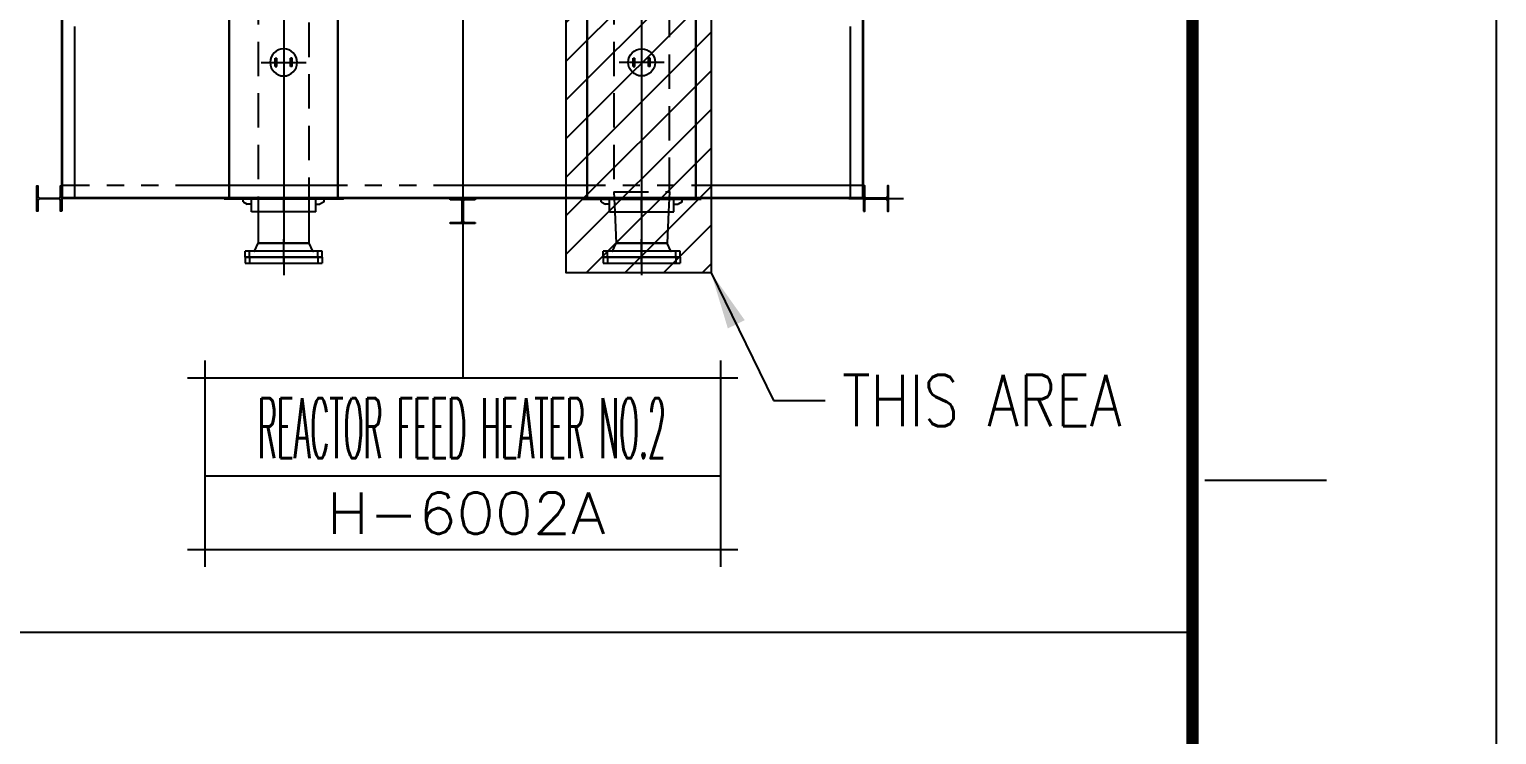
# Model space of a CAD drawing. Header units: millimetres. Extents: x 0 to 232280, y -26939 to 23794.
# Drawn here: x 48829 to 51389, y 6468 to 7699 of the extents above; entities that cross this region are included whole.
import ezdxf
from ezdxf.enums import TextEntityAlignment as Align

# ---------------------------------------------------------------- set-up
doc = ezdxf.new("R2010")
doc.units = ezdxf.units.MM
doc.header["$LTSCALE"] = 30
for name, pattern in [('JNK-CENTER', [34, 30, -1.5, 1, -1.5]), ('JNK-HIDDEN', [3, 2, -1]), ('JNK-PHANTOM', [15, 10, -1, 1, -1, 1, -1])]:
    doc.linetypes.add(name, pattern=pattern)
for name, color, linetype in [('CEN-R', 1, 'JNK-CENTER'), ('CON-C', 4, 'Continuous'), ('CON-G', 3, 'Continuous'), ('CON-W', 7, 'Continuous'), ('Dim-W', 7, 'Continuous'), ('HID-Y', 2, 'JNK-HIDDEN'), ('LOGO-FRAME', 7, 'Continuous'), ('PHA-M', 6, 'JNK-PHANTOM'), ('STL-OBJT', 7, 'Continuous')]:
    doc.layers.add(name, color=color, linetype=linetype)
doc.layers.add('CONT-G', color=3, linetype='Continuous', lineweight=25)
doc.styles.add('SIMPLEX', font='simplex.shx', dxfattribs={"width": 0.8})
doc.dimstyles.new('DIM40x4', dxfattribs={"dimscale": 40, "dimtxt": 2.5, "dimasz": 2.5, "dimexe": 1, "dimexo": 1, "dimgap": 1, "dimtad": 1, "dimdec": 1, "dimlfac": 0.25, "dimdsep": 46, "dimtxsty": 'SIMPLEX', "dimcen": 2.5, "dimclrd": 7, "dimclre": 7, "dimclrt": 2, "dimadec": 1, "dimazin": 2, "dimtfac": 1, "dimtdec": 1, "dimtmove": 2, "dimatfit": 3, "dimfxl": 1, "dimtfill": 1, "dimtolj": 1, "dimtzin": 0, "dimarcsym": 1})

# ---------------------------------------------------------------- blocks, each defined once
blk = doc.blocks.new('TITLE')
at = {"color": 7}
for p, q in [((841, 0), (841, 594.8536585365848)), ((824.0243902439049, 230.4085365853655), (831.0975609756047, 230.4085365853655))]:
    blk.add_line(p, q, dxfattribs=at)
at = {"color": 7, "const_width": 0.7073170731707307}
blk.add_lwpolyline([(823.3170731707312, 17.3292682926829), (823.3170731707312, 577.1707317073162)], dxfattribs=at)
blk = doc.blocks.new("24'' FLG")
at = {"layer": 'CEN-R'}
for p, q in [((2.159207360818982e-05, -228.0158282965422), (2.159207360818982e-05, 47.61562371253967)), ((-406.3999784079497, -171.3000000000466), (-406.3999784079497, -95.30000000004657)), ((-406.3999784079497, -165.2999999949243), (-406.3999784079497, -241.2999999949243)), ((2.159207360818982e-05, -168.2999999949243), (2.159207360818982e-05, -384.2156237075105)), ((406.4000215919805, -171.3000000000466), (406.4000215919805, -95.30000000004657)), ((406.4000215919805, -165.2999999949243), (406.4000215919805, -241.2999999949243))]:
    blk.add_line(p, q, dxfattribs=at)
at = {"layer": 'CON-G'}
for p, q in [((-349.6330796280527, -95.71917691337876), (-304.6999910394079, 0)), ((304.6999910394079, 0), (-304.6999910394079, 0)), ((349.6331228121999, -95.71917691337876), (304.6999910394079, 0)), ((457.5000215920736, -98.30000000004657), (-457.4999784079264, -98.30000000004657)), ((-457.4999784079264, -166.6999999999534), (-457.4999784079264, -98.30000000004657)), ((457.5000215920736, -166.6999999999534), (-457.4999784079264, -166.6999999999534)), ((-457.4999784079264, -169.8999999950174), (-457.4999784079264, -238.2999999949243)), ((-457.4999784079264, -169.8999999950174), (457.5000215920736, -169.8999999950174)), ((-346.0999784080195, -168.3000000000466), (-346.0999784080195, -166.6999999999534)), ((-346.0999784080195, -168.2999999949243), (-346.0999784080195, -169.8999999950174)), ((-346.0999784080195, -168.2999999949243), (346.1000215920503, -168.2999999949243)), ((346.1000215920503, -168.3000000000466), (-346.0999784080195, -168.3000000000466)), ((346.1000215920503, -168.3000000000466), (346.1000215920503, -166.6999999999534)), ((346.1000215920503, -168.2999999949243), (346.1000215920503, -169.8999999950174)), ((457.5000215920736, -166.6999999999534), (457.5000215920736, -98.30000000004657)), ((457.5000215920736, -169.8999999950174), (457.5000215920736, -238.2999999949243)), ((-457.4999784079264, -238.2999999949243), (457.5000215920736, -238.2999999949243))]:
    blk.add_line(p, q, dxfattribs=at)
for centre, start, end in [((-353.703308119846, -93.80000000004657), 270, 334.7553833153829), ((353.7033513038768, -93.80000000004657), 205.2446166846171, 270)]:
    blk.add_arc(centre, 4.5, start, end, dxfattribs=at)
at = {"layer": 'CONT-G'}
blk.add_line((-304.6999910319573, 0), (304.6999910328886, 0), dxfattribs=at)
blk.add_line((-304.6999910319573, 0), (304.6999910328886, 0), dxfattribs=at)
blk = doc.blocks.new('SPRING SUPPORT BASE')
at = {"layer": 'CEN-R'}
blk.add_line((-269.9166666703532, 0), (269.916666663019, 0), dxfattribs=at)
at = {"layer": 'CONT-G'}
for p, q in [((-100.0000000036671, 50), (-100.0000000036671, -50)), ((-100.0000000036671, 50), (-80.00000000366708, 50)), ((-80.00000000366708, 50), (-80.00000000366708, -50)), ((79.99999999610009, 50), (79.99999999610009, -50)), ((99.99999999633292, 50), (79.99999999633292, 50)), ((99.99999999633292, 50), (99.99999999633292, -50)), ((-100.0000000036671, -50), (-80.00000000366708, -50)), ((99.99999999633292, -50), (79.99999999633292, -50))]:
    blk.add_line(p, q, dxfattribs=at)
blk.add_circle((-3.667082637548447e-09, 0), 161.9500000000116, dxfattribs=at)
blk = doc.blocks.new('A$C751203EC')
at = {"layer": 'CEN-R'}
for p, q in [((-20.39807007508352, 0), (75, 0)), ((0, 20.39807007508352), (0, -20.39807007508352))]:
    blk.add_line(p, q, dxfattribs=at)
at = {"layer": 'CON-G'}
for p, q in [((0, 7.999999999970896), (75, 8)), ((0, -8), (75, -8))]:
    blk.add_line(p, q, dxfattribs=at)
blk.add_arc((0, 0), 7.999999999999545, 90, 270, dxfattribs=at)
blk = doc.blocks.new('6002 HEADERBOX')
at = {"layer": 'CEN-R'}
for p, q in [((8.149072527885437e-10, -163.9999999997963), (-5.820766091346741e-11, 0)), ((-681.2000028562034, -142.0611126171279), (-681.2000028560869, -175.4405818845698)), ((-497.2000057072146, -142.0611126170988), (-497.2000057070982, -175.4405818845407)), ((-375.0000057071447, -142.0611126170697), (-375.0000057070283, -175.4405818845116)), ((-225.0000057071447, -142.0611126170697), (-225.0000057070283, -175.4405818845116)), ((-75.00000570714474, -142.0611126170697), (-75.00000570702832, -175.4405818845116)), ((74.99999429285526, -142.0611126170406), (74.99999429297168, -175.4405818844825)), ((224.9999942928553, -142.0611126170406), (224.9999942929717, -175.4405818844825)), ((347.1999942928087, -142.0611126169533), (347.1999942929251, -175.4405818843952)), ((497.1999942928087, -142.0611126169824), (497.1999942929251, -175.4405818844243)), ((681.1999914400512, -142.0611126169824), (681.1999914401677, -175.4405818844243)), ((-681.2000028562034, -11575.93888738246), (-681.2000028560869, -11542.55941811502)), ((-497.2000057072146, -11575.93888738249), (-497.2000057070982, -11542.55941811505)), ((-375.0000057071447, -11575.93888738252), (-375.0000057070283, -11542.55941811508)), ((-225.0000057071447, -11575.93888738252), (-225.0000057070283, -11542.55941811508)), ((-75.00000570714474, -11575.93888738252), (-75.00000570702832, -11542.55941811508)), ((74.99999429285526, -11575.93888738255), (74.99999429297168, -11542.55941811511)), ((224.9999942928553, -11575.93888738255), (224.9999942929717, -11542.55941811511)), ((347.1999942928087, -11575.93888738264), (347.1999942929251, -11542.5594181152)), ((497.1999942928087, -11575.93888738261), (497.1999942929251, -11542.55941811517)), ((681.1999914400512, -11575.93888738261), (681.1999914401677, -11542.55941811517)), ((8.149072527885437e-10, -11717.99999999959), (-5.820766091346741e-11, -11553.9999999998))]:
    blk.add_line(p, q, dxfattribs=at)
at = {"layer": 'CON-W', "const_width": 19}
for points in [[(-681.2000028541079, -149.9999999999854), (-681.2000028541079, -154.999999999869)], [(-681.2000028539915, -157.999999999869), (-681.2000028539915, -163.999999999869)], [(-497.2000057050027, -149.9999999999854), (-497.2000057050027, -154.9999999998399)], [(-497.2000057050027, -157.9999999998399), (-497.2000057050027, -163.9999999998399)], [(-375.0000057050493, -149.9999999999563), (-375.0000057050493, -154.9999999998108)], [(-375.0000057050493, -157.9999999998108), (-375.0000057050493, -163.9999999998108)], [(-225.0000057050493, -149.9999999999563), (-225.0000057050493, -154.9999999998108)], [(-225.0000057050493, -157.9999999998108), (-225.0000057050493, -163.9999999998108)], [(-75.00000570504926, -149.9999999999272), (-75.00000570504926, -154.9999999997817)], [(-75.00000570504926, -157.9999999997817), (-75.00000570504926, -163.9999999997817)], [(74.99999429495074, -149.9999999999272), (74.99999429495074, -154.9999999997817)], [(74.99999429495074, -157.9999999997817), (74.99999429495074, -163.9999999997817)], [(224.9999942949507, -149.9999999998981), (224.9999942949507, -154.9999999997817)], [(224.9999942949507, -157.9999999997817), (224.9999942949507, -163.9999999997817)], [(347.1999942950206, -149.9999999998399), (347.1999942950206, -154.9999999996944)], [(347.1999942950206, -157.9999999996944), (347.1999942950206, -163.9999999996944)], [(497.1999942950206, -149.999999999869), (497.1999942950206, -154.9999999997235)], [(497.1999942950206, -157.9999999997235), (497.1999942950206, -163.9999999997235)], [(681.1999914421467, -149.999999999869), (681.1999914421467, -154.9999999997235)], [(681.1999914422631, -157.9999999997235), (681.1999914422631, -163.9999999997235)], [(-681.2000028539915, -11559.99999999972), (-681.2000028539915, -11553.99999999972)], [(-497.2000057050027, -11559.99999999975), (-497.2000057050027, -11553.99999999975)], [(-375.0000057050493, -11559.99999999978), (-375.0000057050493, -11553.99999999978)], [(-225.0000057050493, -11559.99999999978), (-225.0000057050493, -11553.99999999978)], [(-75.00000570504926, -11559.99999999981), (-75.00000570504926, -11553.99999999981)], [(74.99999429495074, -11559.99999999981), (74.99999429495074, -11553.99999999981)], [(224.9999942949507, -11559.99999999981), (224.9999942949507, -11553.99999999981)], [(347.1999942950206, -11559.9999999999), (347.1999942950206, -11553.9999999999)], [(497.1999942950206, -11559.99999999987), (497.1999942950206, -11553.99999999987)], [(681.1999914422631, -11559.99999999987), (681.1999914422631, -11553.99999999987)], [(-681.2000028541079, -11567.99999999961), (-681.2000028541079, -11562.99999999972)], [(-497.2000057050027, -11567.99999999961), (-497.2000057050027, -11562.99999999975)], [(-375.0000057050493, -11567.99999999964), (-375.0000057050493, -11562.99999999978)], [(-225.0000057050493, -11567.99999999964), (-225.0000057050493, -11562.99999999978)], [(-75.00000570504926, -11567.99999999967), (-75.00000570504926, -11562.99999999981)], [(74.99999429495074, -11567.99999999967), (74.99999429495074, -11562.99999999981)], [(224.9999942949507, -11567.99999999969), (224.9999942949507, -11562.99999999981)], [(347.1999942950206, -11567.99999999975), (347.1999942950206, -11562.9999999999)], [(497.1999942950206, -11567.99999999972), (497.1999942950206, -11562.99999999987)], [(681.1999914421467, -11567.99999999972), (681.1999914421467, -11562.99999999987)]]:
    blk.add_lwpolyline(points, dxfattribs=at)
at = {"layer": 'CONT-G'}
for p, q in [((382.5999999986961, -1.455191522836685e-11), (-384.6000000011409, 1.455191522836685e-11)), ((-384.6000000011409, 1.455191522836685e-11), (-384.6000000011409, -149.9999999999854)), ((-711.2000028539915, -157.999999999869), (711.1999914401677, -157.9999999997235)), ((-711.2000028539915, -157.999999999869), (-711.2000028539915, -163.999999999869)), ((-711.2000028539915, -163.999999999869), (711.1999914401677, -163.9999999997235)), ((-650.0000171190477, -11559.99999999987), (-650.0000171190477, -163.9999999998618)), ((-645.0000171190477, -11559.99999999987), (-645.0000171190477, -163.9999999998618)), ((-484.6000000012573, -119.9999999999854), (-434.6000000012573, -89.99999999998545)), ((-484.6000000012573, -119.9999999999854), (-484.6000000012573, -149.9999999999563)), ((-384.6000000011409, -89.99999999998545), (-434.6000000012573, -89.99999999998545)), ((382.5999999986961, -1.455191522836685e-11), (382.5999999986961, -150.0000000000146)), ((382.5999999986961, -90.00000000004366), (432.5999999988126, -90.00000000001455)), ((482.5999999988126, -120.0000000000146), (432.5999999988126, -90.00000000001455)), ((482.5999999988126, -119.9999999999854), (482.5999999988126, -149.9999999999854)), ((645.0000057052239, -11559.99999999987), (645.0000057052239, -163.9999999997308)), ((650.0000057052239, -11559.99999999987), (650.0000057052239, -163.9999999997308)), ((-711.2000028539915, -11553.99999999972), (711.1999914401677, -11553.99999999987)), ((-711.2000028539915, -11559.99999999972), (711.1999914401677, -11559.99999999987)), ((650.0000057052239, -11559.99999999987), (-650.0000171190477, -11559.99999999987)), ((-484.6000000012573, -11597.99999999961), (-484.6000000012573, -11567.99999999964)), ((-484.6000000012573, -11597.99999999961), (-434.6000000012573, -11627.99999999961)), ((-384.6000000011409, -11627.99999999961), (-434.6000000012573, -11627.99999999961)), ((-384.6000000011409, -11717.99999999961), (-384.6000000011409, -11567.99999999961)), ((382.5999999986961, -11717.99999999958), (-384.6000000011409, -11717.99999999961)), ((382.5999999986961, -11717.99999999958), (382.5999999986961, -11567.99999999958)), ((382.5999999986961, -11627.99999999955), (432.5999999988126, -11627.99999999958)), ((482.5999999988126, -11597.99999999958), (432.5999999988126, -11627.99999999958)), ((482.5999999988126, -11597.99999999961), (482.5999999988126, -11567.99999999961))]:
    blk.add_line(p, q, dxfattribs=at)
for points in [[(-711.2000028539915, -149.9999999999854), (-711.2000028539915, -154.999999999869), (711.1999914401677, -154.9999999998399), (711.1999914401677, -149.9999999999854)], [(-711.2000028539915, -11567.99999999961), (-711.2000028539915, -11562.99999999972), (711.1999914401677, -11562.99999999975), (711.1999914401677, -11567.99999999961)]]:
    blk.add_lwpolyline(points, close=True, dxfattribs=at)
at = {"layer": 'Dim-W'}
for p, q in [((711.1999914401677, -157.9999999997235), (711.1999914401677, -163.9999999997235)), ((711.1999914401677, -11559.99999999987), (711.1999914401677, -11553.99999999987))]:
    blk.add_line(p, q, dxfattribs=at)
at = {"layer": 'STL-OBJT', "extrusion": (0, 0, -1), "zscale": -1, "rotation": 270}
blk.add_blockref('A$C751203EC', (350.0000057070283, -75.00000000007276), dxfattribs=at)
at = {"layer": 'STL-OBJT', "rotation": 270}
blk.add_blockref('A$C751203EC', (349.9999942930881, -74.99999999998545), dxfattribs=at)
blk = doc.blocks.new('NAMETAG')
at = {"layer": 'CON-W'}
for p, q in [((-15.00000000000003, 1), (-15.00000000000003, -11)), ((14.99999999999997, 1), (14.99999999999997, -11)), ((-15.99999999999997, 0), (15.99999999999997, 0)), ((-15.00000000000003, -5.7), (14.99999999999997, -5.7)), ((-15.99999999999997, -9.999999999999943), (15.99999999999997, -9.999999999999886))]:
    blk.add_line(p, q, dxfattribs=at)
at = {"layer": 'CON-C', "style": 'SIMPLEX', "width": 0.8}
blk.add_attdef('HEATER', text='', height=3.5, dxfattribs=at).set_placement((-0.04, -4.68), align=Align.CENTER)
at = {"layer": 'CON-G', "style": 'SIMPLEX', "width": 0.9926348547717845}
blk.add_attdef('NO.\\H-0000-0', text='', height=2.4, dxfattribs=at).set_placement((-13.7, -9.08), (13.64, -9.08), align=Align.FIT)

msp = doc.modelspace()

# ---------------------------------------------------------------- hatches: boundary and pattern name
at = {"layer": 'Dim-W'}
h = msp.add_hatch(dxfattribs=at)
h.set_pattern_fill('ANSI31', color=256, scale=15)
h.set_pattern_definition([(45, (23244.17896768394, 586.219920176183), (-33.67596045400932, 33.67596045400933), [])])
h.paths.add_polyline_path([(50018.60011489522, 9189.679058678317), (49765.90629202309, 9189.679058678317), (49765.90629202309, 7274.019851178673), (50018.60011489522, 7274.019851178673)])

# ---------------------------------------------------------------- linework, layer by layer
msp.add_lwpolyline([(49765.90629202309, 9189.679058678317), (50018.60011489522, 9189.679058678317), (50018.60011489522, 7274.019851178673), (49765.90629202309, 7274.019851178673)], close=True)
at = {"layer": 'CEN-R'}
for p, q in [((49272.95522819631, 8127.393607986598), (49272.95522819631, 7325.98748298614)), ((49585.19897819346, 8127.393607986887), (49585.19897819345, 7284.623757716141)), ((49585.19897819346, 8127.393607986885), (49585.19897819346, 7284.623757716141)), ((49897.44272819605, 8127.393607987173), (49897.442728197, 7269.795948018169)), ((49173.3297277786, 7401.41754570643), (49173.32972777861, 7406.299293086795)), ((49200.23972736164, 7401.417545706427), (49200.23972736165, 7406.299293086791)), ((49218.11147736164, 7401.417545706423), (49218.11147736167, 7406.299293086786)), ((49240.04897736164, 7401.417545706423), (49240.04897736167, 7406.299293086786)), ((49261.98647736164, 7401.417545706423), (49261.98647736167, 7406.299293086786)), ((49272.95522819643, 7380.641107986177), (49272.95522819631, 7404.626107986147)), ((49283.92397736164, 7401.417545706419), (49283.92397736167, 7406.299293086782)), ((49305.86147736164, 7401.417545706419), (49305.86147736167, 7406.299293086782)), ((49323.73322736163, 7401.417545706407), (49323.73322736166, 7406.299293086769)), ((49345.67072736163, 7401.41754570641), (49345.67072736166, 7406.299293086773)), ((49372.58072694442, 7401.41754570641), (49372.58072694444, 7406.299293086773)), ((49585.19897819345, 7284.623757716141), (49585.19897819353, 7090.991425448628))]:
    msp.add_line(p, q, dxfattribs=at)
at = {"layer": 'CEN-R', "ltscale": 0.5}
for p, q in [((49585.19897819346, 7429.403947449331), (49585.19897819346, 7334.218268522392)), ((50258.61863873108, 7403.748607986134), (50353.95056765802, 7403.748607986134))]:
    msp.add_line(p, q, dxfattribs=at)
at = {"layer": 'CON-C'}
msp.add_line((50858.44826496704, 6646.535683699467), (46329.5141466009, 6646.535683699445), dxfattribs=at)
at = {"layer": 'CON-G'}
for p, q in [((50284.42022819332, 7404.626107986134), (48885.83147819359, 7404.626107986134)), ((50284.42022819332, 7403.748607986134), (48885.83147819359, 7403.748607986134))]:
    msp.add_line(p, q, dxfattribs=at)
at = {"layer": 'CON-G', "ltscale": 0.5}
for p, q in [((49563.26147819427, 7401.554857986135), (49563.26147819427, 7403.748607986134)), ((49563.26147819427, 7403.748607986134), (49607.13647819264, 7403.748607986134)), ((49581.8352281955, 7401.554857986135), (49563.26147819427, 7401.554857986135)), ((49584.46772819278, 7364.699857986134), (49584.46772819278, 7398.92235798559)), ((49585.93022819414, 7398.92235798559), (49585.93022819414, 7364.699857986134)), ((49607.13647819264, 7401.554857986135), (49588.56272819577, 7401.554857986135)), ((49607.13647819264, 7403.748607986134), (49607.13647819264, 7401.554857986135)), ((49563.26147819427, 7359.873607985726), (49563.26147819427, 7362.06735798559)), ((49563.26147819427, 7362.06735798559), (49581.8352281955, 7362.06735798559)), ((49607.13647819264, 7359.873607985726), (49563.26147819427, 7359.873607985726)), ((49588.56272819577, 7362.06735798559), (49607.13647819264, 7362.06735798559)), ((49607.13647819264, 7362.06735798559), (49607.13647819264, 7359.873607985726))]:
    msp.add_line(p, q, dxfattribs=at)
for centre, radius, start, end in [((49581.83522819386, 7398.922357987223), 2.632499998910353, 359.9999999597709, 89.9999999591456), ((49588.56272819523, 7398.922357985044), 2.632500001089648, 89.99999998707668, 179.9999999866598), ((49581.83522819386, 7364.699857984499), 2.632499998910353, 270.0000000341843, 4.002063966804346e-08), ((49588.56272819523, 7364.699857986679), 2.632500001089648, 180.0000000133402, 270.0000000125065)]:
    msp.add_arc(centre, radius, start, end, dxfattribs=at)
at = {"layer": 'CON-W'}
msp.add_line((50127.54958525637, 7051.177786493046), (50217.54958525637, 7051.177786493046), dxfattribs=at)
at = {"layer": 'CON-W', "const_width": 2.77875}
for points in [[(49173.32972777892, 7403.748607986157), (49173.32972777892, 7404.626107986158)], [(49173.32972777891, 7402.578607986175), (49173.32972777891, 7403.309857986158)], [(49200.23972736196, 7403.748607986154), (49200.23972736196, 7404.626107986154)], [(49200.23972736196, 7402.578607986175), (49200.23972736196, 7403.309857986154)], [(49218.11147736195, 7403.748607986148), (49218.11147736195, 7404.626107986149)], [(49218.11147736195, 7402.57860798617), (49218.11147736195, 7403.309857986151)], [(49240.04897736195, 7403.748607986148), (49240.04897736195, 7404.626107986149)], [(49240.04897736195, 7402.57860798617), (49240.04897736195, 7403.309857986151)], [(49261.98647736195, 7403.748607986145), (49261.98647736195, 7404.626107986145)], [(49261.98647736195, 7402.578607986166), (49261.98647736195, 7403.309857986143)], [(49283.92397736195, 7403.748607986145), (49283.92397736195, 7404.626107986145)], [(49283.92397736195, 7402.578607986166), (49283.92397736195, 7403.309857986143)], [(49305.86147736195, 7403.748607986145), (49305.86147736195, 7404.626107986145)], [(49305.86147736195, 7402.578607986161), (49305.86147736195, 7403.309857986143)], [(49323.73322736196, 7403.748607986134), (49323.73322736196, 7404.626107986132)], [(49323.73322736196, 7402.578607986154), (49323.73322736196, 7403.309857986133)], [(49345.67072736196, 7403.748607986137), (49345.67072736196, 7404.626107986136)], [(49345.67072736196, 7402.578607986157), (49345.67072736196, 7403.309857986136)], [(49372.58072694475, 7403.748607986137), (49372.58072694475, 7404.626107986136)], [(49372.58072694473, 7402.578607986157), (49372.58072694473, 7403.309857986136)]]:
    msp.add_lwpolyline(points, dxfattribs=at)
at = {"layer": 'CONT-G'}
for p, q in [((50283.54272819332, 7403.748607986134), (50283.54272819332, 9085.916107986139)), ((50284.42022819332, 7403.748607986134), (50284.42022819332, 9085.916107986139)), ((49177.89272569265, 7403.748607986137), (49177.89272569265, 8127.393607986513)), ((49178.62397569266, 7403.748607986137), (49178.62397569266, 8127.393607986513)), ((49367.2864790307, 7403.748607986137), (49367.2864790307, 8127.393607986683)), ((49368.0177290307, 7403.748607986137), (49368.0177290307, 8127.393607986683)), ((48885.9777281936, 7403.748607986134), (48885.9777281936, 7993.282357987195)), ((48886.85522819359, 7403.748607986134), (48886.85522819359, 7993.282357987195)), ((49168.94222777893, 7404.626107986158), (49376.96822694445, 7404.626107986136)), ((49168.94222777893, 7403.748607986157), (49376.96822694445, 7403.748607986137)), ((49368.0177290307, 7403.748607986137), (49177.89272569265, 7403.748607986137)), ((49202.08247819613, 7398.191107986175), (49202.08247819613, 7402.57860798617)), ((49202.08247819613, 7398.191107986175), (49209.39497819613, 7393.803607986174)), ((49216.70747819614, 7380.641107986175), (49216.70747819614, 7402.578607986175)), ((49328.91047819613, 7380.641107986179), (49328.91047819613, 7402.578607986179)), ((49343.53547819614, 7398.191107986178), (49336.22297819614, 7393.803607986179)), ((49343.53547819614, 7398.191107986175), (49343.53547819614, 7402.578607986175)), ((49216.70747819614, 7393.803607986174), (49209.39497819613, 7393.803607986174)), ((49328.91047819613, 7380.641107986179), (49216.70747819614, 7380.641107986175)), ((49228.39285403036, 7380.641107986172), (49228.39285403036, 7325.98748298614)), ((49317.51760215325, 7325.98748298614), (49317.51760215325, 7380.641107986177)), ((49328.91047819613, 7393.803607986183), (49336.22297819614, 7393.803607986179)), ((49850.88073420841, 7380.641107986177), (49853.13855609317, 7325.987482986482)), ((49944.00472307317, 7380.641107986172), (49941.74690016372, 7325.987482986482))]:
    msp.add_line(p, q, dxfattribs=at)
for points in [[(48885.9777281936, 7381.811107986134), (48883.78397819359, 7381.811107986134), (48883.78397819359, 7400.384857986133, 0.414213562373095), (48881.1514781936, 7403.017357986133), (48846.92897819359, 7403.017357986133, 0.414213562373095), (48844.2964781936, 7400.384857986133), (48844.2964781936, 7381.811107986134), (48842.1027281936, 7381.811107986134), (48842.1027281936, 7425.686107986134), (48844.2964781936, 7425.686107986134), (48844.2964781936, 7407.112357986134, 0.414213562373095), (48846.92897819359, 7404.479857986134), (48881.1514781936, 7404.479857986134, 0.4142135623730949), (48883.78397819359, 7407.112357986134), (48883.78397819359, 7425.686107986134), (48885.9777281936, 7425.686107986134)], [(50284.42022819332, 7381.811107986134), (50286.61397819332, 7381.811107986134), (50286.61397819332, 7400.384857986133, -0.414213562373095), (50289.24647819332, 7403.017357986133), (50323.46897819332, 7403.017357986133, -0.414213562373095), (50326.10147819332, 7400.384857986133), (50326.10147819332, 7381.811107986134), (50328.29522819332, 7381.811107986134), (50328.29522819332, 7425.686107986134), (50326.10147819332, 7425.686107986134), (50326.10147819332, 7407.112357986134, -0.414213562373095), (50323.46897819332, 7404.479857986134), (50289.24647819332, 7404.479857986134, -0.4142135623730949), (50286.61397819332, 7407.112357986134), (50286.61397819332, 7425.686107986134), (50284.42022819332, 7425.686107986134)]]:
    msp.add_lwpolyline(points, format="xyb", close=True, dxfattribs=at)
msp.add_lwpolyline([(49168.94222777893, 7402.578607986175), (49168.94222777893, 7403.309857986158), (49376.96822694445, 7403.309857986154), (49376.96822694445, 7402.578607986175)], close=True, dxfattribs=at)
at = {"layer": 'Dim-W'}
msp.add_line((49376.96822694445, 7403.748607986137), (49376.96822694445, 7404.626107986136), dxfattribs=at)
at = {"layer": 'HID-Y'}
for p, q in [((49945.73447986784, 7415.141483021822), (49945.73447986491, 9094.39860798612)), ((49228.39285403036, 8127.393607986558), (49228.39285403036, 7380.641107986172)), ((49317.51760215326, 7380.641107986177), (49317.51760215324, 8127.39360798664)), ((49849.15097819878, 8127.393607987127), (49849.15097819878, 7415.141483021822)), ((49849.15097819878, 7415.141483021822), (49850.88073420841, 7380.641107986177)), ((49849.15097819878, 7415.141483021822), (49945.73447986491, 7415.141482951141)), ((49945.73447986784, 7415.141483021822), (49944.00472307317, 7380.641107986172))]:
    msp.add_line(p, q, dxfattribs=at)
at = {"layer": 'PHA-M'}
for p, q in [((50261.60522819332, 7403.748607986134), (50261.60522819332, 9085.916107986139)), ((48908.79272819359, 7403.748607986134), (48908.79272819359, 7993.282357987195)), ((50284.42022819332, 7426.563607986134), (48885.83147819359, 7426.563607986134))]:
    msp.add_line(p, q, dxfattribs=at)

# ---------------------------------------------------------------- block references
at = {"linetype": 'ByBlock', "xscale": 29.99999999699995, "yscale": 29.99999999699995, "zscale": 29.99999999699995}
msp.add_blockref('TITLE', (26158.93607220591, -1.246645138068286e-05), dxfattribs=at)
at = {"layer": 'Dim-W', "yscale": 0.14625, "zscale": 0.14625, "rotation": 180}
for p, xscale in [((49272.95522819211, 7641.258606592719), -0.14625), ((49897.4427281948, 7641.258606592719), 0.14625)]:
    msp.add_blockref('SPRING SUPPORT BASE', p, dxfattribs=dict(at, xscale=xscale))
at = {"layer": 'Dim-W', "xscale": 0.14625, "yscale": 0.14625, "zscale": 0.14625}
for p in [(49272.95522503846, 7325.98748298614), (49897.4427250391, 7325.987482986482)]:
    msp.add_blockref("24'' FLG", p, dxfattribs=at)
at = {"layer": 'HID-Y', "xscale": -0.14625, "yscale": 0.14625, "zscale": 0.14625}
msp.add_blockref('6002 HEADERBOX', (49897.4427281906, 9094.39860798612), dxfattribs=at)
at = {"layer": 'LOGO-FRAME'}
ref = msp.add_blockref('NAMETAG', (49585.19897819353, 7090.991425448628), dxfattribs=dict(at, xscale=30.00000000000001, yscale=30.00000000000001, zscale=30.00000000000001))
ref.add_attrib('HEATER', 'REACTOR FEED HEATER NO.2', dxfattribs={"layer": 'CON-C', "height": 105, "style": 'SIMPLEX', "width": 0.35}).set_placement((49583.99897819354, 6950.591425448636), align=Align.CENTER)
ref.add_attrib('NO.\\H-0000-0', '   H-6002A   ', dxfattribs={"layer": 'CON-G', "height": 72.00000000000003, "style": 'SIMPLEX', "width": 0.9061553030303239}).set_placement((49174.19897819353, 6818.591425448642), (49994.39897819355, 6818.591425448642), align=Align.FIT)

# ---------------------------------------------------------------- texts
at = {"layer": 'CON-G', "style": 'SIMPLEX', "width": 0.8}
msp.add_text('THIS AREA', height=90.00000000000006, dxfattribs=at).set_placement((50247.29246029155, 7006.177786493046))

# ---------------------------------------------------------------- leaders
at = {"layer": 'CON-W'}
msp.add_leader([(50018.60011489522, 7274.019851178673), (50127.54958525637, 7051.177786493046)], dimstyle='DIM40x4', dxfattribs=at)

doc.saveas('drawing.dxf')
